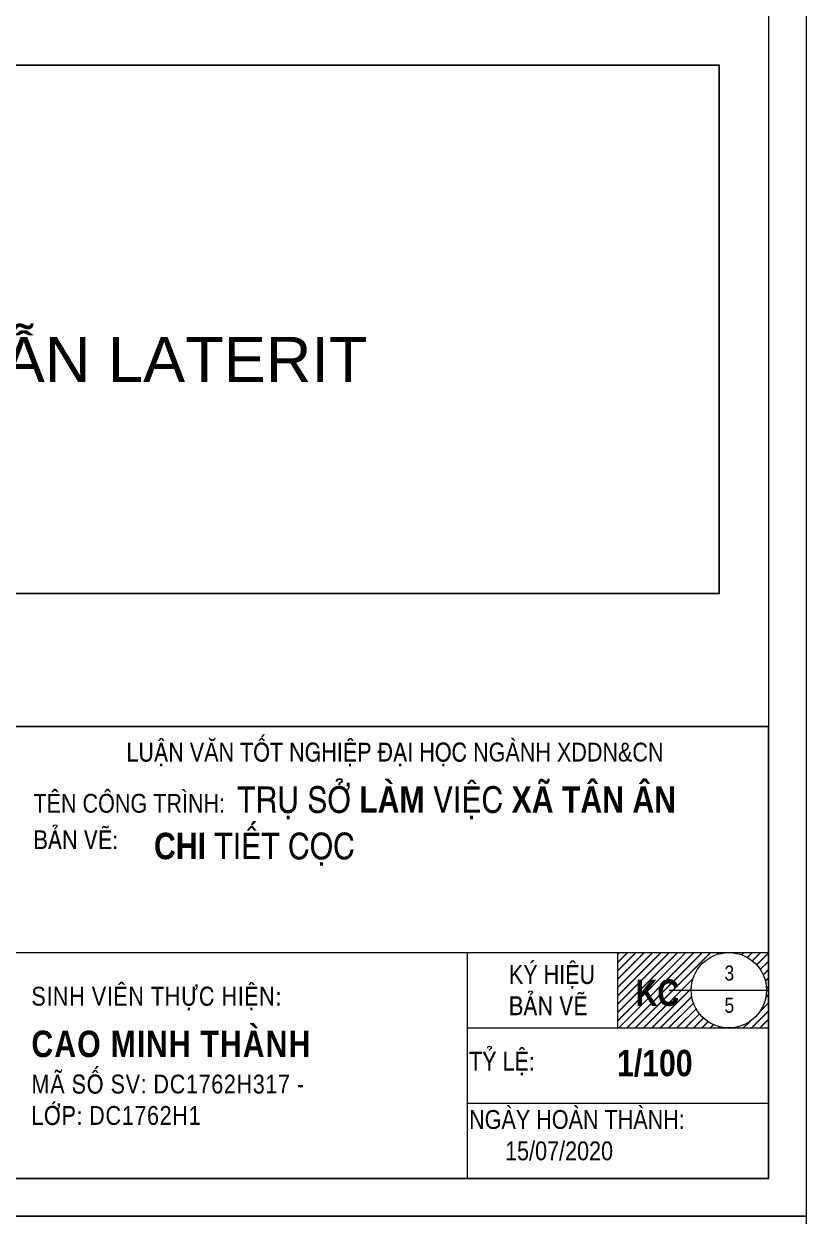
# Model space of a CAD drawing. Extents: x -1107188 to -523840, y 39692 to 514392.
# Drawn here: x -1033575 to -1023188, y 158492 to 174324 of the extents above; entities that cross this region are included whole.
import ezdxf
from ezdxf.enums import TextEntityAlignment as Align

# ---------------------------------------------------------------- set-up
doc = ezdxf.new("R2010")
doc.units = 0
doc.layers.get('0').update_dxf_attribs({"color": 255, "linetype": 'CONTINUOUS'})
doc.layers.add('00-KICH THUOC', color=6, linetype='CONTINUOUS', lineweight=9)
for name, color, linetype in [('DIM', 1, 'CONTINUOUS'), ('TEXT', 7, 'CONTINUOUS'), ('TUONG', 131, 'CONTINUOUS')]:
    doc.layers.add(name, color=color, linetype=linetype)
doc.styles.add('SO BV', font='', dxfattribs={"height": 200})
doc.styles.get("Standard").update_dxf_attribs({"font": ''})
doc.styles.add('TEN BV', font='', dxfattribs={"height": 350})
doc.styles.get('SO BV').set_extended_font_data('VNI-Helve-Condense')
doc.styles.get('Standard').set_extended_font_data('VNI-Helve-Condense')
doc.styles.get('TEN BV').set_extended_font_data('VNI-Helve-Condense', bold=True)

# ---------------------------------------------------------------- blocks, each defined once
blk = doc.blocks.new('KHUNGTEN')
h = blk.add_hatch()
h.set_pattern_fill('JIS_LC_8', color=4, scale=10, style=0)
h.set_pattern_definition([(45, (-535895.42, 217812.59), (-55.15433, 55.15433), []), (45, (-535891.42, 217812.59), (-55.15433, 55.15433), [])])
h.paths.add_polyline_path([(-510680, 220392, -0.414214), (-511180, 220892, -0.414214), (-510680, 221392), (-512153, 221392), (-512153, 220392)])
h.paths.add_polyline_path([(-510180, 220892), (-510153, 220892), (-510153, 221392), (-510680, 221392, -0.414214)])
h.paths.add_polyline_path([(-510153, 220392), (-510153, 220892), (-510180, 220892, -0.414214), (-510680, 220392)])
h.paths.add_polyline_path([(-512006, 221122), (-511373, 221122), (-511373, 220597), (-512006, 220597)], flags=24)
for p, q in [((-526153, 221392), (-510153, 221392)), ((-514153, 221392), (-514153, 218392)), ((-512153, 220392), (-512153, 221392)), ((-511472, 220892), (-510153, 220892)), ((-514153, 220392), (-510153, 220392)), ((-514153, 219392), (-510153, 219392)), ((-526153, 218392), (-510153, 218392))]:
    blk.add_line(p, q)
at = {"color": 3, "linetype": 'Continuous'}
for points in [[(-593653, 217892), (-593653, 277292), (-509653, 277292), (-509653, 217892), (-593653, 217892)], [(-593153, 218392), (-593153, 276792), (-510153, 276792), (-510153, 218392)]]:
    blk.add_lwpolyline(points, close=True, dxfattribs=at)
at = {"lineweight": 30}
blk.add_lwpolyline([(-526153, 224392), (-510153, 224392), (-510153, 218392), (-526153, 218392)], close=True, dxfattribs=at)
blk.add_circle((-510680, 220892), 500)
at = {"char_height": 200}
for s, insert, width, attachment_point in [('{\\fVNI-Helve-Condense|b0|i0|c0|p2;\\H1.25x;LUAÄN VAÊN TOÁT NGHIEÄP ÑAÏI HOÏC NGAØNH XDDN&CN}', (-515112, 224179), 9919.9, 2), ('{\\H1.25x;  TEÂN COÂNG TRÌNH:  \\fVNI-Helve-Condense|b1|i0|c0|p2;\\H1.4x;TRUÏ SÔÛ LAØM VIEÄC XAÕ TAÂN AÂN\\P\\fVNI-Helve-Condense|b0|i0|c0|p2;\\H0.7143x;  BAÛN VEÕ:  \\fVNI-Helve-Condense|b1|i0|c0|p2;\\H1.40003x; }', (-520072, 223599), 9919.9, 1), ('{\\H1.25x;KYÙ HIEÄU\\PBAÛN VEÕ}', (-513600, 221227), 6000, 1), ('{\\H1.25x;\\T1.05;   SINH VIEÂN THÖÏC HIEÄN:\\P\\H0.4x;\\P\\H2.5x;  \\fVNI-Helve-Condense|b1|i0|c0|p2; \\H1.4x;CAO MINH THAØNH\\fVNI-Helve-Condense|b0|i0|c0|p2;\\H0.2857x;\\P\\H2.5x;   MAÕ SOÁ SV: DC1762H317 - \\P   LÔÙP: DC1762H1}', (-520190, 220018), 6000, 4), ('{\\H1.25x;   TYÛ LEÄ:}', (-514367, 220076), 6000, 1), ('{\\H1.25x;   NGAØY HOAØN THAØNH:\\P         15/07/2020}', (-514367, 219301), 6000, 1)]:
    blk.add_mtext(s, dxfattribs=dict(at, insert=insert, width=width, attachment_point=attachment_point))
at = {"style": 'TEN BV'}
for tag, p in [('TEB_BV', (-518299, 222628)), ('LOAI_BV', (-511918, 220684)), ('TL', (-512164, 219751))]:
    blk.add_attdef(tag, p, '', height=350, dxfattribs=at)
at = {"style": 'SO BV'}
for tag, p in [('SOBV', (-510673, 221020)), ('TONGSOBV', (-510673, 220591))]:
    blk.add_attdef(tag, text='', height=200, dxfattribs=at).set_placement(p, align=Align.CENTER)

msp = doc.modelspace()

# ---------------------------------------------------------------- linework, layer by layer
at = {"layer": 'TUONG'}
msp.add_lwpolyline([(-1044943.55, 166757.768), (-1024342.094, 166757.768), (-1024342.094, 173775.06), (-1044943.55, 173775.06)], close=True, dxfattribs=at)

# ---------------------------------------------------------------- block references
at = {"layer": '00-KICH THUOC'}
ref = msp.add_blockref('KHUNGTEN', (-513535.14, -59400), dxfattribs=at)
ref.add_attrib('5', '5', dxfattribs={"layer": '0', "height": 200, "style": 'SO BV'}).set_placement((-1024208.31, 161191.48), align=Align.CENTER)
ref.add_attrib('1', '3', dxfattribs={"layer": '0', "height": 200, "style": 'SO BV'}).set_placement((-1024208.31, 161619.88), align=Align.CENTER)
ref.add_attrib('TL', 'KC', (-1025453.179, 161284.214), dxfattribs={"layer": '0', "height": 350, "style": 'TEN BV'})
ref.add_attrib('1/100', '1/100', (-1025699.5, 160350.522), dxfattribs={"layer": '0', "height": 350, "style": 'TEN BV'})
ref.add_attrib('TEB_BV', 'CHI TIEÁT COÏC', (-1031846.659, 163232.351), dxfattribs={"layer": 'DIM', "height": 350, "style": 'TEN BV'})
msp.add_blockref('KHUNGTEN', (-513535.14, -118800), dxfattribs=at)

# ---------------------------------------------------------------- texts
at = {"layer": 'TEXT', "color": 7, "linetype": 'Continuous', "ltscale": 50, "insert": (-1042983.207, 173167.419), "char_height": 600, "width": 16714.02773, "attachment_point": 1}
msp.add_mtext('{\\fVNI-Helve|b0|i0|c0|p2;\\LGHI CHUÙ:\\P\\P\\l  1- CAÙT PHA SEÙT\\P  2- CAÙT PHA SEÙT COÙ LAÃN LATERIT\\P  3- CAÙT HAÏT NHOÛ\\P  4- CAÙT HAÏT TRUNG}', dxfattribs=at)

doc.saveas('drawing.dxf')
